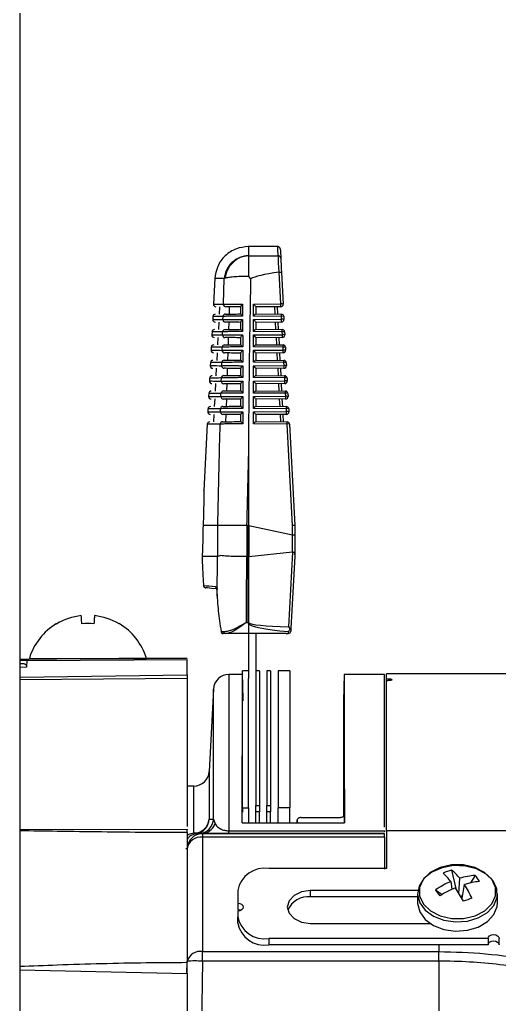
# Model space of a CAD drawing. Extents: x 7 to 113, y 1 to 87.
# Drawn here: x 16.295 to 18.229, y 38.848 to 42.818 of the extents above; entities that cross this region are included whole.
import ezdxf

# ---------------------------------------------------------------- set-up
doc = ezdxf.new("R2010")
doc.units = 0
doc.header["$MEASUREMENT"] = 0
doc.layers.add('OBJECT', color=7, linetype='CONTINUOUS')

msp = doc.modelspace()

# ---------------------------------------------------------------- linework, layer by layer
at = {"layer": 'OBJECT'}
for p, q in [((16.2951, 44.9982), (16.2951, 36.0256)), ((17.3359, 41.9032), (17.2168, 41.9032)), ((17.2172, 41.8666), (17.2172, 41.8662)), ((17.2172, 41.8662), (17.3378, 41.8662)), ((17.3413, 41.8006), (17.341, 41.8006)), ((17.3481, 41.6719), (17.3413, 41.8006)), ((17.082, 41.7753), (17.0765, 41.6713)), ((17.1165, 41.6709), (17.1195, 41.7739)), ((17.1228, 41.7752), (17.1195, 41.7739)), ((17.2172, 41.7825), (17.2263, 41.7733)), ((17.3509, 41.7982), (17.3576, 41.6713)), ((17.101, 41.6606), (17.0994, 41.6308)), ((17.1407, 41.6312), (17.1416, 41.6602)), ((17.1872, 41.6313), (17.1872, 41.6611)), ((17.2378, 41.671), (17.3481, 41.6719)), ((17.2378, 41.6229), (17.2378, 41.671)), ((17.3477, 41.6607), (17.2472, 41.6598)), ((17.2472, 41.66), (17.2472, 41.6316)), ((17.3253, 41.6309), (17.3237, 41.6605)), ((17.3331, 41.6606), (17.3347, 41.6308)), ((17.0739, 41.6212), (17.0733, 41.6093)), ((17.1148, 41.6089), (17.1151, 41.6216)), ((17.3508, 41.6219), (17.2378, 41.6229)), ((17.2378, 41.609), (17.3514, 41.61)), ((17.2378, 41.5609), (17.2378, 41.609)), ((17.2472, 41.6316), (17.3503, 41.6307)), ((17.3514, 41.61), (17.3508, 41.6219)), ((17.3602, 41.6212), (17.3609, 41.6093)), ((17.0977, 41.5986), (17.0962, 41.5688)), ((17.1387, 41.5692), (17.1396, 41.5983)), ((17.1872, 41.5693), (17.1872, 41.599)), ((17.354, 41.5599), (17.2378, 41.5609)), ((17.351, 41.5988), (17.2472, 41.5978)), ((17.2472, 41.598), (17.2472, 41.5696)), ((17.2472, 41.5696), (17.3536, 41.5687)), ((17.3285, 41.5689), (17.327, 41.5985)), ((17.3364, 41.5986), (17.338, 41.5688)), ((17.0707, 41.5592), (17.07, 41.5473)), ((17.0945, 41.5368), (17.0929, 41.5066)), ((17.1131, 41.5469), (17.1134, 41.5596)), ((17.1367, 41.5072), (17.1376, 41.5363)), ((17.1872, 41.5074), (17.1872, 41.5369)), ((17.2378, 41.547), (17.3547, 41.548)), ((17.2378, 41.4989), (17.2378, 41.547)), ((17.3542, 41.5368), (17.2472, 41.5358)), ((17.2472, 41.536), (17.2472, 41.5076)), ((17.3318, 41.5069), (17.3302, 41.5366)), ((17.3397, 41.5367), (17.3412, 41.5068)), ((17.3547, 41.548), (17.354, 41.5599)), ((17.3635, 41.5592), (17.3641, 41.5473)), ((17.0674, 41.4972), (17.0668, 41.4854)), ((17.1114, 41.4849), (17.1117, 41.4975)), ((17.3573, 41.4979), (17.2378, 41.4989)), ((17.2378, 41.485), (17.3579, 41.486)), ((17.2378, 41.4369), (17.2378, 41.485)), ((17.2472, 41.5076), (17.3569, 41.5066)), ((17.3579, 41.486), (17.3573, 41.4979)), ((17.3668, 41.4972), (17.3674, 41.4853)), ((17.0913, 41.4749), (17.0897, 41.4446)), ((17.1347, 41.4451), (17.1357, 41.4743)), ((17.1872, 41.4454), (17.1872, 41.4748)), ((17.3575, 41.4748), (17.2472, 41.4738)), ((17.2472, 41.474), (17.2472, 41.4456)), ((17.2472, 41.4456), (17.3602, 41.4446)), ((17.3351, 41.4448), (17.3335, 41.4746)), ((17.3429, 41.4747), (17.3445, 41.4447)), ((17.0642, 41.4352), (17.0636, 41.4234)), ((17.088, 41.4129), (17.0864, 41.3825)), ((17.1097, 41.423), (17.11, 41.4355)), ((17.1328, 41.3831), (17.1337, 41.4123)), ((17.1872, 41.3834), (17.1872, 41.4128)), ((17.3606, 41.4358), (17.2378, 41.4369)), ((17.2378, 41.423), (17.3612, 41.4241)), ((17.2378, 41.3749), (17.2378, 41.423)), ((17.3608, 41.4128), (17.2472, 41.4118)), ((17.2472, 41.412), (17.2472, 41.3836)), ((17.3384, 41.3828), (17.3368, 41.4126)), ((17.3462, 41.4127), (17.3478, 41.3827)), ((17.3612, 41.4241), (17.3606, 41.4358)), ((17.3701, 41.4351), (17.3707, 41.4234)), ((17.0609, 41.3732), (17.0603, 41.3615)), ((17.1081, 41.361), (17.1084, 41.3735)), ((17.3639, 41.3738), (17.2378, 41.3749)), ((17.2378, 41.361), (17.3645, 41.3621)), ((17.2472, 41.3836), (17.3634, 41.3826)), ((17.3645, 41.3621), (17.3639, 41.3738)), ((17.3733, 41.3731), (17.3739, 41.3614)), ((17.0848, 41.3509), (17.0832, 41.3205)), ((17.1309, 41.3211), (17.1318, 41.3503)), ((17.1872, 41.3215), (17.1872, 41.3507)), ((17.2378, 41.3129), (17.2378, 41.361)), ((17.3641, 41.3509), (17.2472, 41.3498)), ((17.2472, 41.35), (17.2472, 41.3216)), ((17.3416, 41.3208), (17.3401, 41.3507)), ((17.3495, 41.3507), (17.3511, 41.3207)), ((17.0577, 41.3112), (17.0571, 41.2995)), ((17.0815, 41.2888), (17.0799, 41.2587)), ((17.1064, 41.299), (17.1068, 41.3115)), ((17.129, 41.2591), (17.1299, 41.2883)), ((17.1872, 41.2595), (17.1872, 41.2886)), ((17.3671, 41.3118), (17.2378, 41.3129)), ((17.2378, 41.299), (17.3678, 41.3001)), ((17.2378, 41.2509), (17.2378, 41.299)), ((17.2472, 41.3216), (17.3667, 41.3206)), ((17.3673, 41.2889), (17.2472, 41.2878)), ((17.2472, 41.288), (17.2472, 41.2596)), ((17.3449, 41.2587), (17.3433, 41.2887)), ((17.3527, 41.2888), (17.3543, 41.2587)), ((17.3678, 41.3001), (17.3671, 41.3118)), ((17.3766, 41.3111), (17.3772, 41.2994)), ((17.0544, 41.2492), (17.0538, 41.2376)), ((17.1049, 41.237), (17.1052, 41.2495)), ((17.3704, 41.2497), (17.2378, 41.2509)), ((17.2472, 41.2596), (17.37, 41.2585)), ((17.371, 41.2381), (17.3704, 41.2497)), ((17.3799, 41.2491), (17.3805, 41.2375)), ((17.0782, 41.2268), (17.0767, 41.1966)), ((17.127, 41.1971), (17.1279, 41.2264)), ((17.1872, 41.1975), (17.1872, 41.2266)), ((17.2378, 41.237), (17.371, 41.2381)), ((17.2378, 41.1889), (17.2378, 41.237)), ((17.3706, 41.2269), (17.2472, 41.2258)), ((17.2472, 41.226), (17.2472, 41.1976)), ((17.3482, 41.1967), (17.3466, 41.2267)), ((17.356, 41.2268), (17.3576, 41.1966)), ((17.0512, 41.1872), (17.0372, 40.9197)), ((17.3737, 41.1877), (17.2378, 41.1889)), ((17.2472, 41.1976), (17.3733, 41.1965)), ((17.3953, 40.7792), (17.3737, 41.1877)), ((17.3832, 41.187), (17.4047, 40.7782)), ((17.2172, 41.0669), (17.2172, 40.7783)), ((17.0939, 40.7782), (17.0343, 40.7782)), ((17.0939, 40.7782), (17.0939, 40.7782)), ((17.0939, 40.6537), (17.0939, 40.7782)), ((17.2105, 40.7782), (17.2105, 40.6532)), ((17.2157, 40.7782), (17.2105, 40.7782)), ((17.2157, 40.6532), (17.2157, 40.7782)), ((17.2188, 40.7779), (17.2188, 40.6534)), ((17.395, 40.7397), (17.2188, 40.7779)), ((17.3953, 40.7397), (17.3953, 40.7792)), ((17.4047, 40.7782), (17.4047, 40.7782)), ((17.4047, 40.7782), (17.4047, 40.7391)), ((17.395, 40.672), (17.395, 40.7397)), ((17.4047, 40.7391), (17.4047, 40.6615)), ((17.0932, 40.6532), (17.0308, 40.6532)), ((17.0913, 40.494), (17.0932, 40.6532)), ((17.0932, 40.6532), (17.0939, 40.6537)), ((17.2105, 40.6532), (17.2157, 40.6532)), ((17.2165, 40.6532), (17.218, 40.6533)), ((17.2165, 40.3877), (17.2165, 40.6532)), ((17.218, 40.6533), (17.218, 40.3877)), ((17.2188, 40.6534), (17.395, 40.672)), ((17.38, 40.3697), (17.3964, 40.6718)), ((17.4047, 40.6532), (17.3891, 40.365)), ((17.4047, 40.6615), (17.4047, 40.6532)), ((17.0307, 40.6354), (17.0307, 40.6354)), ((17.0361, 40.5369), (17.0361, 40.5369)), ((17.0901, 40.5121), (17.0911, 40.494)), ((17.0901, 40.5121), (17.0902, 40.5121)), ((17.0904, 40.5122), (17.0913, 40.494)), ((16.6959, 40.3824), (16.6966, 40.3833)), ((17.208, 40.3877), (17.2165, 40.3877)), ((17.2172, 40.3847), (17.2172, 40.3432)), ((17.1075, 40.3518), (17.118, 40.3515)), ((17.1255, 40.3432), (17.1159, 40.3432)), ((17.2172, 40.3432), (17.1255, 40.3432)), ((17.3695, 40.3432), (17.2172, 40.3432)), ((17.2172, 40.3432), (17.2172, 40.1617)), ((17.2472, 40.3432), (17.2472, 40.1617)), ((17.3695, 40.3432), (17.3785, 40.3433)), ((17.3785, 40.3433), (17.3788, 40.3516)), ((16.2951, 40.2358), (16.3234, 40.2339)), ((16.2951, 40.2227), (16.3133, 40.2215)), ((16.3133, 40.2215), (16.2951, 40.221)), ((16.3234, 40.2339), (16.3231, 40.207)), ((16.3234, 40.2339), (16.9701, 40.238)), ((16.3341, 40.2432), (16.8061, 40.2432)), ((16.4451, 40.2432), (16.4451, 40.2405)), ((16.6951, 40.2425), (16.6951, 40.2432)), ((16.9701, 40.1765), (16.9701, 40.238)), ((16.3231, 40.207), (16.2951, 40.2063)), ((16.2951, 40.1667), (16.9701, 40.1765)), ((17.1932, 40.1782), (17.1384, 40.1782)), ((17.1384, 40.1782), (17.1384, 39.5481)), ((17.2172, 40.1932), (17.1932, 40.1932)), ((17.1932, 39.641), (17.1932, 40.1932)), ((17.2621, 40.1932), (17.2472, 40.1932)), ((17.2621, 40.1932), (17.2621, 39.6499)), ((17.307, 40.1932), (17.2921, 40.1932)), ((17.2921, 40.1932), (17.2921, 39.6499)), ((17.307, 40.1932), (17.307, 39.6499)), ((17.385, 40.1932), (17.337, 40.1932)), ((17.337, 40.1932), (17.337, 39.641)), ((17.385, 40.1932), (17.385, 39.641)), ((17.6037, 40.1781), (17.601, 40.0725)), ((17.766, 40.1782), (17.6037, 40.1782)), ((17.766, 39.5632), (17.766, 40.1782)), ((18.3541, 40.1811), (17.7741, 40.1811)), ((17.7741, 40.1598), (17.7741, 40.1811)), ((16.9701, 40.1619), (16.2951, 40.1563)), ((16.9701, 40.1619), (16.9701, 39.5649)), ((17.2172, 39.641), (17.2172, 40.1617)), ((17.2472, 40.1617), (17.2472, 39.6499)), ((17.7741, 40.1544), (17.7741, 40.1598)), ((17.7741, 39.5481), (17.7741, 40.1544)), ((17.0765, 40.1195), (17.0591, 39.787)), ((17.0765, 39.5953), (17.0765, 40.1195)), ((17.601, 40.0732), (17.601, 39.6386)), ((17.0591, 39.787), (17.0591, 39.5942)), ((17.6041, 39.7592), (17.601, 39.6386)), ((16.9972, 39.7282), (16.9701, 39.7282)), ((16.9972, 39.5392), (16.9972, 39.7282)), ((17.1932, 39.641), (17.2172, 39.641)), ((17.1932, 39.641), (17.1932, 39.6231)), ((17.2172, 39.641), (17.2172, 39.5803)), ((17.2472, 39.6499), (17.2621, 39.6499)), ((17.2472, 39.6248), (17.2472, 39.6499)), ((17.2621, 39.6248), (17.2472, 39.6248)), ((17.2472, 39.5803), (17.2472, 39.6248)), ((17.2621, 39.6499), (17.2621, 39.6248)), ((17.2621, 39.5803), (17.2621, 39.6248)), ((17.2921, 39.6499), (17.307, 39.6499)), ((17.2921, 39.6248), (17.2921, 39.6499)), ((17.307, 39.6248), (17.2921, 39.6248)), ((17.2921, 39.5803), (17.2921, 39.6248)), ((17.307, 39.6499), (17.307, 39.6248)), ((17.307, 39.5803), (17.307, 39.6248)), ((17.385, 39.641), (17.337, 39.641)), ((17.337, 39.5803), (17.337, 39.641)), ((17.385, 39.5803), (17.385, 39.641)), ((17.601, 39.6386), (17.601, 39.6299)), ((17.601, 39.6299), (17.601, 39.6299)), ((17.601, 39.6299), (17.601, 39.6055)), ((17.0765, 39.5953), (17.0827, 39.576)), ((17.1926, 39.5803), (17.6044, 39.5803)), ((17.4143, 39.591), (17.414, 39.5803)), ((17.4295, 39.6013), (17.589, 39.6015)), ((16.9701, 39.5538), (16.2951, 39.5518)), ((16.9701, 39.5408), (16.9701, 39.0177)), ((17.0269, 39.5365), (17.0201, 39.5363)), ((17.0269, 39.5365), (17.0321, 39.5364)), ((17.0321, 39.5364), (17.0321, 39.5221)), ((17.0321, 39.5364), (17.766, 39.5364)), ((17.1384, 39.5364), (17.1384, 39.5481)), ((17.1384, 39.5481), (17.766, 39.5481)), ((17.766, 39.5364), (17.1384, 39.5364)), ((17.766, 39.5481), (17.766, 39.5433)), ((17.766, 39.5221), (17.766, 39.5364)), ((17.766, 39.5364), (17.766, 39.5364)), ((17.7741, 39.5481), (17.7741, 39.3961)), ((18.3541, 39.5481), (17.7741, 39.5481)), ((17.0321, 39.5221), (17.0321, 39.0611)), ((17.766, 39.5221), (17.0321, 39.5221)), ((17.766, 39.5221), (17.766, 39.3935)), ((17.7741, 39.3961), (17.2991, 39.3961)), ((18.0365, 39.3895), (18.0538, 39.315)), ((18.0332, 39.3436), (18.0383, 39.3121)), ((18.0665, 39.2952), (18.0695, 39.3567)), ((18.1321, 39.3677), (18.1123, 39.3376)), ((17.1741, 39.3078), (17.1741, 39.2565)), ((17.9006, 39.3067), (17.4676, 39.3067)), ((17.4676, 39.2812), (17.4676, 39.3067)), ((17.9718, 39.3096), (17.9989, 39.2915)), ((18.088, 39.3311), (18.0783, 39.2753)), ((17.8996, 39.2812), (17.4676, 39.2812)), ((17.8996, 39.2941), (17.8996, 39.2571)), ((18.0809, 39.2901), (18.0749, 39.2811)), ((18.2216, 39.2571), (18.2216, 39.2941)), ((17.1741, 39.2565), (17.1741, 39.231)), ((17.1741, 39.2247), (17.1741, 39.2017)), ((17.1741, 39.1762), (17.1741, 39.2017)), ((17.4676, 39.1745), (17.9499, 39.1745)), ((18.1836, 39.1133), (17.2991, 39.1133)), ((17.2991, 39.1133), (17.2991, 39.0878)), ((18.1836, 39.1133), (18.1836, 39.0878)), ((18.2291, 39.1133), (18.2286, 39.1133)), ((18.2286, 39.0878), (18.2286, 39.1133)), ((18.2291, 39.0878), (18.2291, 39.1133)), ((17.0321, 39.0226), (17.0321, 39.0611)), ((17.0321, 39.0611), (17.985, 39.0611)), ((18.1836, 39.0878), (17.2991, 39.0878)), ((17.985, 39.0878), (17.985, 39.0611)), ((17.985, 39.0226), (17.985, 39.0611)), ((18.2291, 39.0878), (18.2286, 39.0878)), ((16.9693, 38.9709), (16.9701, 39.0225)), ((17.0321, 39.0226), (17.0269, 38.6873)), ((17.985, 39.0226), (17.0321, 39.0226)), ((17.985, 39.0226), (17.985, 38.8127)), ((16.2951, 38.988), (16.9701, 38.9731)), ((16.9701, 38.9731), (16.9701, 38.8054))]:
    msp.add_line(p, q, dxfattribs=at)
at = {"layer": 'OBJECT', "flags": 128}
for points in [[(17.3378, 41.8662), (17.3363, 41.8939), (17.3359, 41.9032)], [(17.3458, 41.8938), (17.3458, 41.8938), (17.3463, 41.8845), (17.3478, 41.8569)], [(17.341, 41.8006), (17.34, 41.8198), (17.3392, 41.8365), (17.3386, 41.85), (17.3381, 41.8601), (17.3378, 41.8662)], [(17.3478, 41.8569), (17.3481, 41.8514), (17.3485, 41.8424), (17.3492, 41.8303), (17.35, 41.8154), (17.3509, 41.7982)], [(17.0307, 40.6354), (17.032, 40.6121), (17.0338, 40.5793), (17.0361, 40.5369)], [(17.0939, 40.5232), (17.0682, 40.5254), (17.052, 40.5268), (17.0452, 40.5274)], [(17.0904, 40.5122), (17.0901, 40.5121), (17.0901, 40.5121)], [(17.0913, 40.494), (17.0911, 40.494), (17.0911, 40.494)], [(16.5458, 40.3824), (16.5453, 40.3887), (16.5449, 40.3945), (16.5445, 40.3996), (16.5442, 40.4041), (16.5439, 40.4079), (16.5437, 40.4111), (16.5435, 40.4135), (16.5433, 40.4153)], [(16.5969, 40.4153), (16.5968, 40.4135), (16.5966, 40.4111), (16.5964, 40.4079), (16.5961, 40.4041), (16.5957, 40.3996), (16.5954, 40.3945), (16.5949, 40.3887), (16.5944, 40.3824)], [(16.4436, 40.3833), (16.4437, 40.3833), (16.4438, 40.3831), (16.444, 40.3828), (16.4444, 40.3824)], [(17.3891, 40.365), (17.3888, 40.3587), (17.3885, 40.3546), (17.3884, 40.3528)], [(17.196, 40.0725), (17.1943, 40.1376), (17.1933, 40.1763)], [(18.2039, 39.346), (18.1759, 39.3736), (18.1377, 39.3941), (18.0926, 39.4057), (18.0447, 39.4074), (17.9982, 39.3991), (17.9572, 39.3814), (17.9254, 39.3559), (17.9057, 39.325), (17.8997, 39.2913), (17.908, 39.2579), (17.9299, 39.2277), (17.9634, 39.2034), (18.0055, 39.1872), (18.0525, 39.1804), (18.1003, 39.1838), (18.1445, 39.197), (18.1813, 39.2188), (18.2073, 39.2473), (18.2204, 39.2799), (18.2192, 39.3139), (18.2039, 39.346)], [(18.1985, 39.3526), (18.1699, 39.3803), (18.1306, 39.4004), (18.0845, 39.4109), (18.0361, 39.4108), (17.99, 39.4002), (17.9509, 39.38), (17.9225, 39.3522), (17.9076, 39.3196), (17.9077, 39.2853), (17.9228, 39.2528), (17.9514, 39.2251), (17.9906, 39.205), (18.0367, 39.1945), (18.0852, 39.1946), (18.1312, 39.2052), (18.1703, 39.2254), (18.1987, 39.2532), (18.2136, 39.2858), (18.2135, 39.32), (18.1985, 39.3526)], [(17.4676, 39.3067), (17.4318, 39.3017), (17.4015, 39.2873), (17.3812, 39.2659), (17.3741, 39.2406), (17.3812, 39.2153), (17.4015, 39.1938), (17.4318, 39.1795), (17.4676, 39.1745)], [(17.1741, 39.2565), (17.1827, 39.2553), (17.19, 39.2518), (17.1949, 39.2467), (17.1966, 39.2406), (17.1949, 39.2345), (17.19, 39.2293), (17.1827, 39.2259), (17.1741, 39.2247)], [(17.1741, 39.231), (17.1827, 39.2298), (17.1876, 39.2279)], [(17.8996, 39.2571), (17.8997, 39.2543), (17.908, 39.2209), (17.9299, 39.1907), (17.9634, 39.1664), (18.0055, 39.1502), (18.0525, 39.1434), (18.1003, 39.1468), (18.1445, 39.16), (18.1813, 39.1818), (18.2073, 39.2103), (18.2204, 39.2429), (18.2216, 39.2571)], [(18.1836, 39.1133), (18.1853, 39.1194), (18.1902, 39.1246), (18.1975, 39.128), (18.2061, 39.1292), (18.2147, 39.128), (18.222, 39.1246), (18.2269, 39.1194), (18.2286, 39.1133)], [(18.1836, 39.0878), (18.1853, 39.0939), (18.1902, 39.0991), (18.1975, 39.1025), (18.2061, 39.1038), (18.2147, 39.1025), (18.222, 39.0991), (18.2269, 39.0939), (18.2286, 39.0878)]]:
    msp.add_lwpolyline(points, dxfattribs=at)
at = {"layer": 'OBJECT'}
for centre, radius, start, end in [((17.3359, 41.8932), 0.01, 3.0226, 85.0653), ((17.3379, 41.8563), 0.00991, 3.4696, 90.5555), ((17.0865, 41.6707), 0.01, 176.9496, 269.5), ((17.1264, 41.6703), 0.00992, 176.5042, 268.9393), ((17.2937, 41.6684), 0.0545, 351.8652, 3.6824), ((17.3476, 41.6707), 0.01, 270.5, 3.0226), ((17.3514, 41.6518), 0.0204, 72.383, 99.2794), ((17.0833, 41.6088), 0.01, 176.5331, 269.5), ((17.0839, 41.6207), 0.01, 90.5, 176.6468), ((17.1247, 41.6083), 0.00992, 176.486, 268.9197), ((17.125, 41.6212), 0.00989, 91.0015, 177.588), ((17.3098, 41.6243), 0.041, 356.6868, 8.9977), ((17.3502, 41.6207), 0.01, 3.0226, 89.5), ((17.3541, 41.6018), 0.0204, 72.3829, 99.2789), ((17.297, 41.6065), 0.0545, 351.8651, 3.6825), ((17.3509, 41.6088), 0.01, 270.5, 3.0226), ((17.3547, 41.5898), 0.0204, 72.3842, 99.2781), ((17.0807, 41.5587), 0.01, 90.5, 176.1343), ((17.1233, 41.5591), 0.00989, 91.02, 177.6086), ((17.3131, 41.5623), 0.041, 356.6869, 8.9995), ((17.3535, 41.5587), 0.01, 3.0226, 89.5), ((17.08, 41.5468), 0.01, 176.0214, 269.5), ((17.123, 41.5463), 0.00991, 176.4676, 268.8983), ((17.3573, 41.5398), 0.0204, 72.3825, 99.2797), ((17.3003, 41.5445), 0.0545, 351.8651, 3.6825), ((17.3541, 41.5468), 0.01, 270.5, 3.0226), ((17.358, 41.5279), 0.0204, 72.3836, 99.2785), ((17.0768, 41.4848), 0.01, 175.5116, 269.5), ((17.0774, 41.4966), 0.01, 90.5, 175.6235), ((17.1213, 41.4843), 0.00991, 176.4491, 268.8771), ((17.1216, 41.4971), 0.00989, 91.0385, 177.629), ((17.3164, 41.5002), 0.041, 356.6836, 9.001), ((17.3568, 41.4966), 0.01, 3.0226, 89.5), ((17.3606, 41.4777), 0.0204, 72.384, 99.2783), ((17.3035, 41.4825), 0.0545, 351.8651, 3.6825), ((17.3574, 41.4848), 0.01, 270.5, 3.0226), ((17.3612, 41.4659), 0.0204, 72.3836, 99.2788), ((17.0742, 41.4346), 0.01, 90.5, 175.1147), ((17.1199, 41.4351), 0.00988, 91.0569, 177.6513), ((17.3197, 41.4382), 0.041, 356.687, 8.9995), ((17.3601, 41.4346), 0.01, 3.0226, 89.5), ((17.0735, 41.4228), 0.01, 175.0037, 269.5), ((17.1196, 41.4223), 0.00991, 176.4298, 268.8558), ((17.3639, 41.4157), 0.0204, 72.3833, 99.279), ((17.3068, 41.4206), 0.0545, 351.8651, 3.6825), ((17.3607, 41.4228), 0.01, 270.5, 3.0226), ((17.3645, 41.4039), 0.0204, 72.3834, 99.2789), ((17.0709, 41.3726), 0.01, 90.5, 174.6079), ((17.1183, 41.3731), 0.00988, 91.0767, 177.6723), ((17.323, 41.3762), 0.041, 356.6836, 9.001), ((17.3633, 41.3726), 0.01, 3.0226, 89.5), ((17.3672, 41.3537), 0.0204, 72.3837, 99.2787), ((17.3101, 41.3586), 0.0545, 351.8663, 3.6798), ((17.3678, 41.342), 0.0204, 72.3835, 99.2786), ((17.0703, 41.3609), 0.01, 174.4978, 269.5), ((17.1179, 41.3604), 0.00991, 176.4111, 268.8339), ((17.364, 41.3609), 0.01, 270.5, 3.0226), ((17.067, 41.2989), 0.01, 173.9939, 269.5), ((17.0677, 41.3106), 0.01, 90.5, 174.103), ((17.1163, 41.2984), 0.0099, 176.3922, 268.812), ((17.1166, 41.3111), 0.00988, 91.0965, 177.6942), ((17.3262, 41.3141), 0.041, 356.6868, 8.9978), ((17.3666, 41.3106), 0.01, 3.0226, 89.5), ((17.3704, 41.2916), 0.0204, 72.3833, 99.2789), ((17.3133, 41.2966), 0.0545, 351.8663, 3.6798), ((17.3672, 41.2989), 0.01, 270.5, 3.0226), ((17.371, 41.28), 0.0204, 72.3836, 99.2786), ((17.0644, 41.2485), 0.01, 90.5, 173.6003), ((17.115, 41.2491), 0.00987, 91.1158, 177.7165), ((17.3295, 41.2521), 0.041, 356.687, 8.9994), ((17.3699, 41.2485), 0.01, 3.0226, 89.5), ((17.3737, 41.2296), 0.0204, 72.3836, 99.2786), ((17.0638, 41.2369), 0.01, 173.4921, 269.5), ((17.1147, 41.2364), 0.0099, 176.3721, 268.7898), ((17.3166, 41.2346), 0.0545, 351.8663, 3.6798), ((17.3705, 41.2369), 0.01, 270.5, 3.0226), ((17.3743, 41.218), 0.0204, 72.3836, 99.2786), ((17.0612, 41.1865), 0.01, 90.5, 173.0997), ((17.1135, 41.1871), 0.00987, 91.1348, 177.7401), ((17.3328, 41.1901), 0.041, 356.6836, 9.001), ((17.3732, 41.1865), 0.01, 3.0226, 89.5), ((17.377, 41.1676), 0.0204, 72.3833, 99.2789), ((17.0951, 40.5331), 0.0101, 182.609, 221.1833), ((16.5701, 40.1698), 0.2469, 96.217, 120.603), ((16.5702, 40.1698), 0.2469, 59.3971, 83.783), ((16.5701, 40.1716), 0.2466, 120.8571, 163.1157), ((16.5701, 40.0741), 0.3092, 85.4885, 94.5115), ((16.5701, 40.1716), 0.2466, 16.8843, 59.1429), ((17.2165, 40.5036), 0.1159, 270.0012, 270.7816), ((17.1273, 40.4793), 0.1305, 313.545, 314.5084), ((17.1053, 40.3627), 0.0111, 273.6615, 281.4814), ((17.1159, 40.3532), 0.01, 189.2546, 270), ((17.1166, 40.3523), 0.00906, 182.8147, 265.6381), ((17.1266, 40.3517), 0.00857, 181.3601, 262.7695), ((17.3785, 40.3533), 0.00999, 269.95, 356.8554), ((17.3786, 40.3439), 0.000648, 258.231, 270.7957), ((17.3785, 40.3533), 0.01, 270.809, 356.8941), ((16.9701, -10.4168), 50.66, 90.59378, 90.76344), ((16.9701, -10.4168), 50.66, 90, 90.31102), ((17.1384, 40.1162), 0.062, 90, 177), ((16.9972, 39.7902), 0.062, 270, 357), ((16.999, 39.5996), 0.0603, 268.2795, 354.888), ((16.9972, 39.5972), 0.062, 279.0482, 357.2006), ((17.0146, 39.598), 0.062, 275.1284, 357.4891), ((17.0263, 39.5964), 0.0599, 270.5707, 340.0609), ((17.0321, 39.4744), 0.062, 90.0044, 178.8482), ((17.0057, 39.5487), 0.0128, 227.879, 275.1694), ((17.026, 39.4657), 0.0568, 83.8515, 169.9203), ((17.2835, 39.2857), 0.1116, 81.9505, 168.5782), ((18.0963, 39.1715), 0.226, 105.3354, 114.4776), ((17.8262, 39.186), 0.2602, 37.2769, 47.301), ((17.9211, 39.2404), 0.1885, 38.0852, 52.2525), ((18.1769, 39.0113), 0.362, 113.3807, 124.5149), ((18.1469, 39.0987), 0.2694, 93.1352, 106.699), ((18.1819, 39.0305), 0.3148, 95.9013, 107.338), ((18.0052, 39.2574), 0.1681, 30.869, 40.9586), ((18.472, 39.6537), 0.6072, 214.5185, 217.3092), ((18.2245, 38.9061), 0.4466, 112.7476, 121.8022), ((17.4656, 38.9238), 0.7063, 28.7734, 33.9166), ((17.696, 39.077), 0.4672, 25.2283, 32.9517), ((17.4575, 39.1931), 0.0887, 83.4617, 156.9253), ((19.6129, 35.0966), 4.4386, 109.6738, 110.1388), ((17.2835, 39.2238), 0.1116, 191.4218, 278.0494), ((17.2835, 39.1983), 0.1116, 191.4219, 278.0493), ((17.0233, 39.0062), 0.0556, 80.8363, 162.9667), ((17.0018, 38.092), 0.9311, 88.1341, 91.9489)]:
    msp.add_arc(centre, radius, start, end, dxfattribs=at)
for centre, major_axis, ratio, start_param, end_param in [((19.507, 41.7481), (2.2897, -0.0147), 0.052015, 2.811677, 3.052791), ((17.2372, 41.6698), (0.00996, -0.00988), 0.087934, 0.08695, 1.605386), ((17.2372, 41.6217), (0.00999, 0.00991), 0.035372, 0.03505, 1.483386), ((17.2372, 41.6078), (0.00996, -0.00988), 0.087934, 0.08695, 1.605386), ((17.2372, 41.5597), (0.00999, 0.00991), 0.035372, 0.03505, 1.483386), ((17.2372, 41.5458), (0.00996, -0.00988), 0.087934, 0.08695, 1.605386), ((17.2372, 41.4977), (0.00999, 0.00991), 0.035372, 0.03505, 1.483386), ((17.2372, 41.4838), (0.00996, -0.00988), 0.087934, 0.08695, 1.605386), ((17.2372, 41.4357), (0.00999, 0.00991), 0.035372, 0.03505, 1.483386), ((17.2372, 41.4218), (0.00996, -0.00988), 0.087934, 0.08695, 1.605386), ((17.2372, 41.3737), (0.00999, 0.00991), 0.035372, 0.03505, 1.483386), ((17.2372, 41.3598), (0.00996, -0.00988), 0.087934, 0.08695, 1.605386), ((17.2372, 41.3117), (0.00999, 0.00991), 0.035372, 0.03505, 1.483386), ((17.2372, 41.2978), (0.00996, -0.00988), 0.087934, 0.08695, 1.605386), ((17.2372, 41.2497), (0.00999, 0.00991), 0.035372, 0.03505, 1.483386), ((17.2372, 41.2358), (0.00996, -0.00988), 0.087934, 0.08695, 1.605386), ((17.2372, 41.1877), (0.00999, 0.00991), 0.035372, 0.03505, 1.483386), ((19.2797, 36.7599), (0, 19.0675), 0.111038, 1.342949, 1.358461), ((17.2105, 41.7555), (0, 0.9773), 0.122785, 3.138252, 3.141593), ((17.2157, 41.7555), (0, 0.9773), 0.122785, 3.141593, 3.154684), ((17.2157, 41.7562), (-0.0064, 0.9787), 0.122438, 3.101128, 3.114217), ((17.3947, 40.778), (0.01, 0.00026), 0.120424, 0.003177, 1.515259), ((17.3947, 40.8212), (-0.0005, 0.0816), 0.122438, 3.114217, 3.140397), ((17.3947, 40.7391), (0.01, 0), 0.061163, 0, 1.518436), ((19.2797, 40.2954), (0, 7.8848), 0.262774, 1.525405, 1.559096), ((17.2105, 40.2054), (0, 0.4478), 0.267949, 0, 0.004204), ((17.2157, 40.2054), (0, 0.4478), 0.267949, 6.276674, 6.283185), ((17.2157, 40.2051), (0.007, 0.4485), 0.267094, 0.032491, 0.039008), ((17.3947, 40.6347), (0.0006, 0.0374), 0.267094, 6.175075, 6.315676), ((17.786, 40.4032), (0.5695, 0.0157), 0.101686, 3.138791, 3.191455), ((17.786, 40.4032), (0.5695, 0.0157), 0.101686, 3.191455, 3.913119), ((17.7875, 40.3955), (0.5695, 0.0078), 0.050872, 3.140897, 3.193561), ((17.7875, 40.3955), (0.5695, 0.0078), 0.050872, 3.193561, 3.914226)]:
    msp.add_ellipse(centre, major_axis=major_axis, ratio=ratio, start_param=start_param, end_param=end_param, dxfattribs=at)
for points, knots in [([(17.2172, 41.9032), (17.2007, 41.9015), (17.1664, 41.8978), (17.1218, 41.8683), (17.0901, 41.8253), (17.0846, 41.7913), (17.082, 41.7749)], [0, 0, 0, 0, 0.240773, 0.5, 0.759227, 1, 1, 1, 1]), ([(17.2172, 41.9032), (17.2172, 41.9017), (17.2172, 41.8986), (17.2172, 41.8773), (17.2172, 41.8666)], [0, 0, 0, 0, 0.5, 1, 1, 1, 1]), ([(17.2172, 41.8666), (17.2055, 41.865), (17.1812, 41.8617), (17.1494, 41.8403), (17.1263, 41.8096), (17.1217, 41.7855), (17.1195, 41.7739)], [0, 0, 0, 0, 0.24117, 0.5, 0.75883, 1, 1, 1, 1]), ([(17.2172, 41.8662), (17.2061, 41.8644), (17.1831, 41.8608), (17.1527, 41.8397), (17.1303, 41.81), (17.1253, 41.7865), (17.1228, 41.7752)], [0, 0, 0, 0, 0.2415611, 0.4999999, 0.7584385, 1, 1, 1, 1]), ([(17.2172, 41.8662), (17.2172, 41.8633), (17.2172, 41.8576), (17.2172, 41.8385), (17.2172, 41.8133), (17.2172, 41.7927), (17.2172, 41.7825)], [0, 0, 0, 0, 0.25, 0.5, 0.75, 1, 1, 1, 1]), ([(17.3413, 41.8006), (17.3424, 41.8006), (17.3447, 41.8007), (17.3475, 41.8003), (17.3497, 41.7996), (17.3507, 41.7989), (17.3509, 41.7984), (17.3509, 41.7983), (17.3509, 41.7982)], [0, 0, 0, 0, 0.219278, 0.438506, 0.659243, 0.882986, 0.985831, 1, 1, 1, 1]), ([(17.1195, 41.7739), (17.1086, 41.7742), (17.0867, 41.7747), (17.0836, 41.7748), (17.082, 41.7749)], [0, 0, 0, 0, 0.496376, 1, 1, 1, 1]), ([(17.2172, 41.7825), (17.2065, 41.7824), (17.1852, 41.7824), (17.1576, 41.781), (17.1352, 41.7786), (17.127, 41.7764), (17.1228, 41.7752)], [0, 0, 0, 0, 0.2500001, 0.4999998, 0.7500003, 1, 1, 1, 1]), ([(17.2263, 41.7733), (17.2262, 41.7676), (17.2257, 41.7392), (17.2235, 41.6198), (17.2195, 41.39), (17.218, 41.1829), (17.2172, 41.0669)], [0, 0, 0, 0, 0.024148, 0.120739, 0.507103, 1, 1, 1, 1]), ([(17.0766, 41.6713), (17.0766, 41.6713), (17.0715, 41.6713), (17.0845, 41.6712), (17.1058, 41.671), (17.1165, 41.6709)], [0, 0, 0, 0, 0.001446, 0.498454, 1, 1, 1, 1]), ([(17.1165, 41.6709), (17.1181, 41.671), (17.123, 41.6711), (17.1406, 41.6712), (17.1656, 41.6712), (17.1845, 41.6711), (17.1917, 41.671), (17.1939, 41.671)], [0, 0, 0, 0, 0.16173, 0.488574, 0.814943, 0.942319, 1, 1, 1, 1]), ([(17.1872, 41.6598), (17.1766, 41.6599), (17.1554, 41.6601), (17.1348, 41.6603), (17.1289, 41.6604), (17.1263, 41.6604)], [0, 0, 0, 0, 0.357965, 0.715857, 1, 1, 1, 1]), ([(17.1872, 41.6611), (17.1874, 41.6617), (17.1876, 41.6631), (17.1896, 41.6662), (17.1919, 41.6689), (17.1935, 41.6706), (17.1939, 41.671), (17.1939, 41.671)], [0, 0, 0, 0, 0.2369194, 0.5287914, 0.9000059, 0.9913438, 1, 1, 1, 1]), ([(17.1939, 41.671), (17.1939, 41.6644), (17.194, 41.6484), (17.194, 41.6323), (17.194, 41.6229)], [0, 0, 0, 0, 0.412316, 1, 1, 1, 1]), ([(17.1151, 41.6216), (17.1139, 41.6216), (17.1075, 41.6215), (17.085, 41.6213), (17.069, 41.6212), (17.0741, 41.6212), (17.0742, 41.6212)], [0, 0, 0, 0, 0.046867, 0.234364, 0.98622, 1, 1, 1, 1]), ([(17.0737, 41.6093), (17.0752, 41.6093), (17.0783, 41.6092), (17.1024, 41.609), (17.1148, 41.6089)], [0, 0, 0, 0, 0.488709, 1, 1, 1, 1]), ([(17.1148, 41.6089), (17.1164, 41.609), (17.1213, 41.6091), (17.1391, 41.6092), (17.1645, 41.6092), (17.184, 41.6091), (17.1918, 41.609), (17.1941, 41.609)], [0, 0, 0, 0, 0.159551, 0.48199, 0.803962, 0.942061, 1, 1, 1, 1]), ([(17.194, 41.6229), (17.1918, 41.6229), (17.1832, 41.6228), (17.1631, 41.6226), (17.1377, 41.6222), (17.1211, 41.6219), (17.1165, 41.6216), (17.1151, 41.6216)], [0, 0, 0, 0, 0.057874, 0.218012, 0.538018, 0.858388, 1, 1, 1, 1]), ([(17.1249, 41.6311), (17.1285, 41.6311), (17.1357, 41.6311), (17.1589, 41.6313), (17.1785, 41.6315), (17.1872, 41.6316)], [0, 0, 0, 0, 0.3561452, 0.712376, 1, 1, 1, 1]), ([(17.194, 41.6229), (17.194, 41.623), (17.1937, 41.6233), (17.192, 41.625), (17.1896, 41.6275), (17.1876, 41.6301), (17.1874, 41.6309), (17.1872, 41.6313)], [0, 0, 0, 0, 0.0082877, 0.094552, 0.4783992, 0.770553, 1, 1, 1, 1]), ([(17.1872, 41.599), (17.1874, 41.5996), (17.1876, 41.6009), (17.1895, 41.6039), (17.1918, 41.6067), (17.1936, 41.6085), (17.194, 41.609), (17.1941, 41.609)], [0, 0, 0, 0, 0.225636, 0.506975, 0.868216, 0.991457, 1, 1, 1, 1]), ([(17.1941, 41.609), (17.1941, 41.6024), (17.1941, 41.5864), (17.1942, 41.5703), (17.1942, 41.5609)], [0, 0, 0, 0, 0.412357, 1, 1, 1, 1]), ([(17.1942, 41.5609), (17.1919, 41.5609), (17.1832, 41.5608), (17.1629, 41.5606), (17.1371, 41.5602), (17.1198, 41.5599), (17.115, 41.5596), (17.1134, 41.5596)], [0, 0, 0, 0, 0.058136, 0.216179, 0.531949, 0.848067, 1, 1, 1, 1]), ([(17.1231, 41.569), (17.1268, 41.5691), (17.134, 41.5691), (17.1577, 41.5693), (17.1779, 41.5695), (17.1872, 41.5696)], [0, 0, 0, 0, 0.350806, 0.701697, 1, 1, 1, 1]), ([(17.1872, 41.5978), (17.1765, 41.5979), (17.1551, 41.5981), (17.1336, 41.5983), (17.1273, 41.5984), (17.1245, 41.5984)], [0, 0, 0, 0, 0.352325, 0.704581, 1, 1, 1, 1]), ([(17.1942, 41.5609), (17.1942, 41.561), (17.1937, 41.5614), (17.192, 41.5631), (17.1896, 41.5657), (17.1876, 41.5682), (17.1874, 41.569), (17.1872, 41.5693)], [0, 0, 0, 0, 0.008197, 0.119704, 0.49372, 0.776726, 1, 1, 1, 1]), ([(17.1134, 41.5596), (17.1121, 41.5596), (17.1057, 41.5595), (17.0826, 41.5593), (17.0659, 41.5591), (17.0711, 41.5592), (17.0713, 41.5592)], [0, 0, 0, 0, 0.045988, 0.229969, 0.967722, 1, 1, 1, 1]), ([(17.0708, 41.5473), (17.0721, 41.5473), (17.075, 41.5473), (17.1, 41.547), (17.1131, 41.5469)], [0, 0, 0, 0, 0.4793065, 1, 1, 1, 1]), ([(17.1131, 41.5469), (17.1147, 41.547), (17.1197, 41.5471), (17.1375, 41.5472), (17.1635, 41.5472), (17.1836, 41.5471), (17.1919, 41.547), (17.1942, 41.547)], [0, 0, 0, 0, 0.157481, 0.475733, 0.793524, 0.941798, 1, 1, 1, 1]), ([(17.1872, 41.5358), (17.1764, 41.5359), (17.1548, 41.5361), (17.1324, 41.5363), (17.1258, 41.5364), (17.1228, 41.5364)], [0, 0, 0, 0, 0.347005, 0.693943, 1, 1, 1, 1]), ([(17.1872, 41.5369), (17.1873, 41.5375), (17.1876, 41.5387), (17.1895, 41.5417), (17.1919, 41.5446), (17.1936, 41.5464), (17.1942, 41.547), (17.1942, 41.547)], [0, 0, 0, 0, 0.220757, 0.49454, 0.847826, 0.991557, 1, 1, 1, 1]), ([(17.1942, 41.547), (17.1943, 41.5404), (17.1943, 41.5244), (17.1943, 41.5083), (17.1944, 41.4989)], [0, 0, 0, 0, 0.412394, 1, 1, 1, 1]), ([(17.1117, 41.4975), (17.1104, 41.4975), (17.1039, 41.4975), (17.0803, 41.4973), (17.0629, 41.4971), (17.0681, 41.4972), (17.0685, 41.4972)], [0, 0, 0, 0, 0.045141, 0.225734, 0.949897, 1, 1, 1, 1]), ([(17.0679, 41.4853), (17.0691, 41.4853), (17.0717, 41.4853), (17.0976, 41.4851), (17.1114, 41.4849)], [0, 0, 0, 0, 0.470225, 1, 1, 1, 1]), ([(17.1114, 41.4849), (17.113, 41.485), (17.1181, 41.4851), (17.136, 41.4853), (17.1624, 41.4852), (17.1831, 41.4851), (17.192, 41.485), (17.1944, 41.485)], [0, 0, 0, 0, 0.155511, 0.469778, 0.783591, 0.941533, 1, 1, 1, 1]), ([(17.1944, 41.4989), (17.192, 41.4989), (17.1832, 41.4988), (17.1628, 41.4986), (17.1366, 41.4983), (17.1185, 41.4979), (17.1135, 41.4976), (17.1117, 41.4975)], [0, 0, 0, 0, 0.058402, 0.214452, 0.526193, 0.838268, 1, 1, 1, 1]), ([(17.1214, 41.507), (17.1251, 41.5071), (17.1325, 41.5071), (17.1566, 41.5073), (17.1774, 41.5075), (17.1872, 41.5076)], [0, 0, 0, 0, 0.345761, 0.691605, 1, 1, 1, 1]), ([(17.1944, 41.4989), (17.1943, 41.499), (17.1938, 41.4995), (17.192, 41.5013), (17.1896, 41.5039), (17.1876, 41.5063), (17.1874, 41.5071), (17.1872, 41.5074)], [0, 0, 0, 0, 0.008115, 0.143847, 0.50824, 0.782553, 1, 1, 1, 1]), ([(17.1872, 41.4748), (17.1873, 41.4754), (17.1876, 41.4766), (17.1894, 41.4795), (17.1919, 41.4824), (17.1937, 41.4844), (17.1944, 41.485), (17.1944, 41.485)], [0, 0, 0, 0, 0.216116, 0.482661, 0.828143, 0.991662, 1, 1, 1, 1]), ([(17.1944, 41.485), (17.1944, 41.4784), (17.1945, 41.4624), (17.1945, 41.4463), (17.1945, 41.4369)], [0, 0, 0, 0, 0.41243, 1, 1, 1, 1]), ([(17.1197, 41.445), (17.1235, 41.445), (17.1309, 41.4451), (17.1554, 41.4453), (17.1769, 41.4455), (17.1872, 41.4456)], [0, 0, 0, 0, 0.3409862, 0.682055, 1, 1, 1, 1]), ([(17.1872, 41.4738), (17.1763, 41.4739), (17.1545, 41.4741), (17.1312, 41.4743), (17.1244, 41.4744), (17.1211, 41.4744)], [0, 0, 0, 0, 0.341979, 0.683892, 1, 1, 1, 1]), ([(17.1945, 41.4369), (17.1945, 41.437), (17.1939, 41.4376), (17.192, 41.4394), (17.1895, 41.4421), (17.1876, 41.4444), (17.1874, 41.4451), (17.1872, 41.4454)], [0, 0, 0, 0, 0.0080352, 0.1670318, 0.5220124, 0.7880549, 1, 1, 1, 1]), ([(17.11, 41.4355), (17.1087, 41.4355), (17.102, 41.4355), (17.078, 41.4353), (17.0598, 41.4351), (17.0651, 41.4351), (17.0656, 41.4351)], [0, 0, 0, 0, 0.044325, 0.221651, 0.932709, 1, 1, 1, 1]), ([(17.0651, 41.4234), (17.0661, 41.4233), (17.0683, 41.4233), (17.0952, 41.4231), (17.1097, 41.423)], [0, 0, 0, 0, 0.461446, 1, 1, 1, 1]), ([(17.1097, 41.423), (17.1114, 41.423), (17.1165, 41.4232), (17.1346, 41.4233), (17.1614, 41.4232), (17.1827, 41.4231), (17.1921, 41.423), (17.1946, 41.423)], [0, 0, 0, 0, 0.153634, 0.464105, 0.774128, 0.941265, 1, 1, 1, 1]), ([(17.1945, 41.4369), (17.1921, 41.4369), (17.1832, 41.4368), (17.1626, 41.4366), (17.1361, 41.4363), (17.1173, 41.4358), (17.112, 41.4356), (17.11, 41.4355)], [0, 0, 0, 0, 0.058672, 0.212823, 0.520728, 0.828955, 1, 1, 1, 1]), ([(17.1872, 41.4118), (17.1762, 41.4119), (17.1542, 41.4121), (17.1301, 41.4123), (17.1229, 41.4124), (17.1194, 41.4124)], [0, 0, 0, 0, 0.337221, 0.67438, 1, 1, 1, 1]), ([(17.1872, 41.4128), (17.1873, 41.4133), (17.1876, 41.4145), (17.1894, 41.4173), (17.1919, 41.4203), (17.1938, 41.4223), (17.1945, 41.423), (17.1946, 41.423)], [0, 0, 0, 0, 0.211697, 0.471304, 0.809147, 0.991755, 1, 1, 1, 1]), ([(17.1946, 41.423), (17.1946, 41.4164), (17.1946, 41.4004), (17.1947, 41.3843), (17.1947, 41.3749)], [0, 0, 0, 0, 0.412465, 1, 1, 1, 1]), ([(17.1084, 41.3735), (17.107, 41.3735), (17.1003, 41.3734), (17.0758, 41.3732), (17.0568, 41.3731), (17.0622, 41.3731), (17.0627, 41.3731)], [0, 0, 0, 0, 0.043537, 0.217711, 0.916123, 1, 1, 1, 1]), ([(17.1947, 41.3749), (17.1922, 41.3749), (17.1833, 41.3748), (17.1624, 41.3746), (17.1357, 41.3743), (17.1161, 41.3738), (17.1105, 41.3736), (17.1084, 41.3735)], [0, 0, 0, 0, 0.058944, 0.211285, 0.515535, 0.820093, 1, 1, 1, 1]), ([(17.1181, 41.383), (17.1218, 41.383), (17.1294, 41.3831), (17.1543, 41.3833), (17.1764, 41.3835), (17.1872, 41.3836)], [0, 0, 0, 0, 0.3364615, 0.6730032, 1, 1, 1, 1]), ([(17.1947, 41.3749), (17.1946, 41.375), (17.1939, 41.3757), (17.192, 41.3776), (17.1895, 41.3802), (17.1876, 41.3825), (17.1873, 41.3832), (17.1872, 41.3834)], [0, 0, 0, 0, 0.0079618, 0.1892797, 0.5350692, 0.793252, 1, 1, 1, 1]), ([(17.0622, 41.3614), (17.0631, 41.3614), (17.065, 41.3614), (17.0928, 41.3611), (17.1081, 41.361)], [0, 0, 0, 0, 0.452954, 1, 1, 1, 1]), ([(17.1081, 41.361), (17.1098, 41.361), (17.1149, 41.3612), (17.1331, 41.3613), (17.1604, 41.3612), (17.1823, 41.3611), (17.1922, 41.361), (17.1947, 41.361)], [0, 0, 0, 0, 0.151845, 0.458696, 0.765104, 0.940995, 1, 1, 1, 1]), ([(17.1872, 41.3498), (17.1761, 41.3499), (17.1539, 41.3501), (17.129, 41.3504), (17.1215, 41.3504), (17.1177, 41.3505)], [0, 0, 0, 0, 0.332714, 0.665366, 1, 1, 1, 1]), ([(17.1872, 41.3507), (17.1873, 41.3512), (17.1876, 41.3524), (17.1894, 41.3552), (17.1919, 41.3581), (17.1939, 41.3602), (17.1947, 41.361), (17.1947, 41.361)], [0, 0, 0, 0, 0.207488, 0.460443, 0.790808, 0.991848, 1, 1, 1, 1]), ([(17.1947, 41.361), (17.1947, 41.3544), (17.1948, 41.3384), (17.1948, 41.3223), (17.1948, 41.3129)], [0, 0, 0, 0, 0.412497, 1, 1, 1, 1]), ([(17.1068, 41.3115), (17.1054, 41.3115), (17.0985, 41.3114), (17.0735, 41.3112), (17.0538, 41.311), (17.0592, 41.3111), (17.0599, 41.3111)], [0, 0, 0, 0, 0.042776, 0.213906, 0.900109, 1, 1, 1, 1]), ([(17.0593, 41.2994), (17.06, 41.2994), (17.0617, 41.2994), (17.0905, 41.2991), (17.1064, 41.299)], [0, 0, 0, 0, 0.444733, 1, 1, 1, 1]), ([(17.1064, 41.299), (17.1082, 41.299), (17.1134, 41.2992), (17.1317, 41.2993), (17.1594, 41.2992), (17.1818, 41.2991), (17.1923, 41.299), (17.1949, 41.299)], [0, 0, 0, 0, 0.150136, 0.453531, 0.756488, 0.940721, 1, 1, 1, 1]), ([(17.1948, 41.3129), (17.1923, 41.3129), (17.1833, 41.3128), (17.1623, 41.3126), (17.1352, 41.3123), (17.1149, 41.3118), (17.109, 41.3116), (17.1068, 41.3115)], [0, 0, 0, 0, 0.059218, 0.209831, 0.510594, 0.811652, 1, 1, 1, 1]), ([(17.1872, 41.2878), (17.1761, 41.2879), (17.1537, 41.2881), (17.1279, 41.2884), (17.1201, 41.2884), (17.1161, 41.2885)], [0, 0, 0, 0, 0.328436, 0.656814, 1, 1, 1, 1]), ([(17.1164, 41.321), (17.1203, 41.321), (17.1279, 41.3211), (17.1532, 41.3213), (17.1759, 41.3215), (17.1872, 41.3216)], [0, 0, 0, 0, 0.332168, 0.664414, 1, 1, 1, 1]), ([(17.1948, 41.3129), (17.1948, 41.313), (17.194, 41.3137), (17.192, 41.3158), (17.1894, 41.3184), (17.1876, 41.3206), (17.1873, 41.3212), (17.1872, 41.3215)], [0, 0, 0, 0, 0.0078811, 0.2106185, 0.5474534, 0.7981663, 1, 1, 1, 1]), ([(17.1872, 41.2886), (17.1873, 41.2891), (17.1876, 41.2902), (17.1894, 41.293), (17.1919, 41.296), (17.194, 41.2981), (17.1948, 41.299), (17.1949, 41.299)], [0, 0, 0, 0, 0.203477, 0.450057, 0.773104, 0.991943, 1, 1, 1, 1]), ([(17.1949, 41.299), (17.1949, 41.2924), (17.1949, 41.2764), (17.195, 41.2603), (17.195, 41.2509)], [0, 0, 0, 0, 0.412528, 1, 1, 1, 1]), ([(17.1052, 41.2495), (17.1038, 41.2495), (17.0968, 41.2494), (17.0713, 41.2492), (17.0508, 41.249), (17.0562, 41.2491), (17.057, 41.2491)], [0, 0, 0, 0, 0.042041, 0.210231, 0.884638, 1, 1, 1, 1]), ([(17.195, 41.2509), (17.1924, 41.2509), (17.1833, 41.2508), (17.1621, 41.2506), (17.1348, 41.2503), (17.1138, 41.2498), (17.1076, 41.2496), (17.1052, 41.2495)], [0, 0, 0, 0, 0.059496, 0.208459, 0.505892, 0.803608, 1, 1, 1, 1]), ([(17.1148, 41.259), (17.1187, 41.259), (17.1264, 41.2591), (17.1522, 41.2593), (17.1754, 41.2595), (17.1872, 41.2596)], [0, 0, 0, 0, 0.328088, 0.656253, 1, 1, 1, 1]), ([(17.195, 41.2509), (17.195, 41.251), (17.1941, 41.2518), (17.1919, 41.2539), (17.1894, 41.2566), (17.1876, 41.2587), (17.1873, 41.2592), (17.1872, 41.2595)], [0, 0, 0, 0, 0.007811, 0.231083, 0.559206, 0.802812, 1, 1, 1, 1]), ([(17.0565, 41.2374), (17.057, 41.2374), (17.0583, 41.2374), (17.0881, 41.2372), (17.1049, 41.237)], [0, 0, 0, 0, 0.436769, 1, 1, 1, 1]), ([(17.1049, 41.237), (17.1066, 41.2371), (17.1119, 41.2372), (17.1303, 41.2373), (17.1584, 41.2372), (17.1814, 41.2371), (17.1924, 41.237), (17.195, 41.237)], [0, 0, 0, 0, 0.148503, 0.448595, 0.748256, 0.940444, 1, 1, 1, 1]), ([(17.1872, 41.2258), (17.176, 41.2259), (17.1534, 41.2261), (17.1269, 41.2264), (17.1187, 41.2264), (17.1145, 41.2265)], [0, 0, 0, 0, 0.324373, 0.648689, 1, 1, 1, 1]), ([(17.1872, 41.2266), (17.1873, 41.2271), (17.1875, 41.228), (17.1891, 41.2305), (17.1915, 41.2335), (17.1938, 41.2358), (17.195, 41.237), (17.195, 41.237)], [0, 0, 0, 0, 0.199296, 0.397084, 0.700899, 0.99202, 1, 1, 1, 1]), ([(17.195, 41.237), (17.195, 41.2304), (17.1951, 41.2144), (17.1951, 41.1983), (17.1951, 41.1889)], [0, 0, 0, 0, 0.4125571, 1, 1, 1, 1]), ([(17.1036, 41.1875), (17.1022, 41.1875), (17.0951, 41.1874), (17.0691, 41.1872), (17.0478, 41.187), (17.0532, 41.187), (17.0541, 41.187)], [0, 0, 0, 0, 0.041331, 0.206678, 0.869682, 1, 1, 1, 1]), ([(17.0939, 40.7782), (17.0957, 40.8575), (17.0988, 40.994), (17.1022, 41.1304), (17.1036, 41.1875)], [0, 0, 0, 0, 0.581449, 1, 1, 1, 1]), ([(17.1951, 41.1889), (17.1925, 41.1889), (17.1833, 41.1888), (17.162, 41.1886), (17.1343, 41.1883), (17.1126, 41.1878), (17.1062, 41.1876), (17.1036, 41.1875)], [0, 0, 0, 0, 0.0597754, 0.2071608, 0.5014118, 0.7959342, 1, 1, 1, 1]), ([(17.1133, 41.197), (17.1171, 41.197), (17.1249, 41.1971), (17.1511, 41.1973), (17.1749, 41.1975), (17.1872, 41.1976)], [0, 0, 0, 0, 0.324207, 0.648491, 1, 1, 1, 1]), ([(17.1951, 41.1889), (17.1951, 41.189), (17.1941, 41.1899), (17.1919, 41.192), (17.1893, 41.1947), (17.1876, 41.1968), (17.1873, 41.1973), (17.1872, 41.1975)], [0, 0, 0, 0, 0.0077442, 0.2506959, 0.5703556, 0.8072084, 1, 1, 1, 1]), ([(17.0373, 40.9197), (17.0373, 40.9202), (17.0372, 40.9222), (17.0374, 40.9092), (17.0374, 40.8817), (17.0369, 40.8415), (17.0357, 40.8049), (17.0346, 40.7836), (17.0343, 40.7782)], [0, 0, 0, 0, 0.069411, 0.284852, 0.500141, 0.714748, 0.928343, 1, 1, 1, 1]), ([(17.0343, 40.7782), (17.0342, 40.7622), (17.034, 40.7302), (17.0326, 40.6877), (17.0314, 40.664), (17.0309, 40.6547), (17.0308, 40.6534)], [0, 0, 0, 0, 0.315568, 0.631102, 0.947588, 1, 1, 1, 1]), ([(17.2101, 40.7782), (17.1966, 40.7785), (17.1696, 40.7791), (17.134, 40.7789), (17.1066, 40.7781), (17.098, 40.7782), (17.0939, 40.7782)], [0, 0, 0, 0, 0.253584, 0.507165, 0.760848, 1, 1, 1, 1]), ([(17.0308, 40.6532), (17.0308, 40.6465), (17.0307, 40.638), (17.0307, 40.6359), (17.0307, 40.6354)], [0, 0, 0, 0, 0.791837, 1, 1, 1, 1]), ([(17.0308, 40.6534), (17.0308, 40.6534), (17.0308, 40.6533), (17.0308, 40.6533), (17.0308, 40.6532), (17.0308, 40.6532), (17.0308, 40.6532)], [0, 0, 0, 0, 0.159853, 0.363916, 0.750553, 1, 1, 1, 1]), ([(17.21, 40.6532), (17.2048, 40.6532), (17.1862, 40.653), (17.1552, 40.6538), (17.1231, 40.6554), (17.1026, 40.6584), (17.0963, 40.655), (17.0939, 40.6537)], [0, 0, 0, 0, 0.097508, 0.351331, 0.599304, 0.843154, 1, 1, 1, 1]), ([(17.4047, 40.6615), (17.4047, 40.663), (17.4047, 40.6656), (17.4035, 40.6681), (17.4014, 40.6697), (17.3988, 40.6708), (17.3971, 40.6715), (17.3964, 40.6718)], [0, 0, 0, 0, 0.2815028, 0.4771484, 0.6724625, 0.8784612, 1, 1, 1, 1]), ([(17.0361, 40.5369), (17.0362, 40.5369), (17.0367, 40.5368), (17.0423, 40.5363), (17.0659, 40.5343), (17.085, 40.5326)], [0, 0, 0, 0, 0.0456532, 0.2282935, 1, 1, 1, 1]), ([(17.0361, 40.5369), (17.0362, 40.5357), (17.0366, 40.5335), (17.0385, 40.5306), (17.041, 40.5285), (17.0434, 40.5276), (17.0448, 40.5275), (17.0452, 40.5274)], [0, 0, 0, 0, 0.2359137, 0.4718336, 0.7077527, 0.9254093, 1, 1, 1, 1]), ([(17.085, 40.5326), (17.0855, 40.5323), (17.0865, 40.5318), (17.088, 40.5281), (17.0893, 40.5227), (17.0901, 40.517), (17.0903, 40.5134), (17.0904, 40.5122)], [0, 0, 0, 0, 0.2190626, 0.4380204, 0.6592172, 0.8799982, 1, 1, 1, 1]), ([(17.0877, 40.5266), (17.0877, 40.5266), (17.0877, 40.5266), (17.0881, 40.5258), (17.0886, 40.5238), (17.0893, 40.5207), (17.0896, 40.5182), (17.0897, 40.517)], [0, 0, 0, 0, 0.090218, 0.251793, 0.4844, 0.778382, 1, 1, 1, 1]), ([(17.0897, 40.517), (17.0898, 40.5164), (17.09, 40.5148), (17.0901, 40.5131), (17.0901, 40.5121)], [0, 0, 0, 0, 0.429134, 1, 1, 1, 1]), ([(17.0913, 40.494), (17.0918, 40.4873), (17.0939, 40.4541), (17.0986, 40.4065), (17.1052, 40.366), (17.1075, 40.3518)], [0, 0, 0, 0, 0.139683, 0.698663, 1, 1, 1, 1]), ([(17.118, 40.3515), (17.1244, 40.3521), (17.1408, 40.3537), (17.1709, 40.3668), (17.1949, 40.3799), (17.2068, 40.387), (17.2079, 40.3876), (17.208, 40.3877)], [0, 0, 0, 0, 0.244744, 0.626729, 0.967928, 0.996144, 1, 1, 1, 1]), ([(17.208, 40.3877), (17.2079, 40.3876), (17.2068, 40.3868), (17.2035, 40.3842), (17.1924, 40.3757), (17.172, 40.3614), (17.1466, 40.3466), (17.1319, 40.3442), (17.1255, 40.3432)], [0, 0, 0, 0, 0.003659, 0.034965, 0.112488, 0.381452, 0.732442, 1, 1, 1, 1]), ([(17.38, 40.3697), (17.38, 40.3696), (17.3817, 40.3665), (17.3832, 40.3636), (17.3847, 40.3608)], [0, 0, 0, 0, 0.019972, 1, 1, 1, 1]), ([(17.3847, 40.3608), (17.3834, 40.3583), (17.3815, 40.3548), (17.3795, 40.3523), (17.3789, 40.3516), (17.3788, 40.3516)], [0, 0, 0, 0, 0.696362, 0.978815, 1, 1, 1, 1]), ([(17.3891, 40.365), (17.3891, 40.3649), (17.3891, 40.3646), (17.3888, 40.3636), (17.3878, 40.3623), (17.3861, 40.3613), (17.385, 40.3609), (17.3847, 40.3608)], [0, 0, 0, 0, 0.017184, 0.202292, 0.556604, 0.898384, 1, 1, 1, 1]), ([(16.3133, 40.2215), (16.314, 40.2214), (16.3153, 40.2212), (16.3172, 40.2202), (16.3189, 40.2188), (16.3207, 40.2166), (16.322, 40.2139), (16.3229, 40.2104), (16.323, 40.2084), (16.3231, 40.207)], [0, 0, 0, 0, 0.152075, 0.292239, 0.422142, 0.539512, 0.75246, 0.836113, 1, 1, 1, 1]), ([(16.9701, 40.1765), (16.9701, 40.1748), (16.9701, 40.1723), (16.9701, 40.1693), (16.9701, 40.1672), (16.9701, 40.1655), (16.9701, 40.164), (16.9701, 40.1625), (16.9701, 40.1622), (16.9701, 40.1619)], [0, 0, 0, 0, 0.226961, 0.339216, 0.451472, 0.563729, 0.675986, 0.788243, 1, 1, 1, 1]), ([(17.1926, 39.5803), (17.1927, 39.6314), (17.1928, 39.7338), (17.1929, 39.8634), (17.1931, 39.9738), (17.1931, 40.0609), (17.1932, 40.1248), (17.1932, 40.1636), (17.1932, 40.1806), (17.1932, 40.1769), (17.1932, 40.1763)], [0, 0, 0, 0, 0.137227, 0.274455, 0.415669, 0.556883, 0.69411, 0.831338, 0.972552, 1, 1, 1, 1]), ([(17.6037, 40.1781), (17.6037, 40.1758), (17.6037, 40.1713), (17.6038, 40.134), (17.6038, 40.0755), (17.6039, 39.994), (17.604, 39.891), (17.6041, 39.8031), (17.6041, 39.7592)], [0, 0, 0, 0, 0.16721, 0.336689, 0.500178, 0.663667, 0.831834, 1, 1, 1, 1]), ([(17.7741, 40.1544), (17.7759, 40.1544), (17.7801, 40.1545), (17.7864, 40.1548), (17.7921, 40.1555), (17.7958, 40.1563), (17.7971, 40.1572), (17.7957, 40.1581), (17.7919, 40.1589), (17.7861, 40.1595), (17.7798, 40.1598), (17.7757, 40.1598), (17.7741, 40.1598)], [0, 0, 0, 0, 0.073627, 0.179766, 0.286276, 0.393535, 0.501562, 0.610022, 0.718406, 0.826275, 0.933445, 1, 1, 1, 1]), ([(17.6041, 39.7592), (17.6042, 39.7471), (17.6042, 39.7228), (17.6042, 39.6847), (17.6043, 39.6378), (17.6043, 39.6021), (17.6044, 39.5803)], [0, 0, 0, 0, 0.218765, 0.43753, 0.656295, 1, 1, 1, 1]), ([(17.0591, 39.5942), (17.0607, 39.5943), (17.0655, 39.5947), (17.0721, 39.595), (17.0765, 39.5953)], [0, 0, 0, 0, 0.33844, 1, 1, 1, 1]), ([(17.0827, 39.576), (17.0864, 39.5708), (17.0914, 39.5638), (17.1057, 39.555), (17.1165, 39.5507), (17.1288, 39.5485), (17.1348, 39.5481), (17.1379, 39.5481), (17.1384, 39.5481)], [0, 0, 0, 0, 0.476054, 0.640497, 0.854535, 0.926507, 0.987724, 1, 1, 1, 1]), ([(17.4295, 39.6013), (17.428, 39.6012), (17.425, 39.601), (17.4209, 39.5996), (17.4175, 39.5976), (17.4148, 39.5946), (17.4145, 39.5923), (17.4143, 39.591)], [0, 0, 0, 0, 0.172261, 0.344036, 0.527768, 0.740235, 1, 1, 1, 1]), ([(17.4143, 39.5803), (17.4143, 39.5813), (17.4143, 39.5843), (17.4143, 39.5879), (17.4143, 39.5905), (17.4143, 39.591)], [0, 0, 0, 0, 0.2818695, 0.8504501, 1, 1, 1, 1]), ([(17.6043, 39.6117), (17.604, 39.6102), (17.6035, 39.6075), (17.5999, 39.6043), (17.5953, 39.6023), (17.5916, 39.6016), (17.5894, 39.6015), (17.589, 39.6015)], [0, 0, 0, 0, 0.292379, 0.559789, 0.754512, 0.950188, 1, 1, 1, 1]), ([(17.6043, 39.5803), (17.6043, 39.5874), (17.6043, 39.5979), (17.6043, 39.6083), (17.6043, 39.6117)], [0, 0, 0, 0, 0.6749, 1, 1, 1, 1]), ([(16.9701, 39.5408), (16.9152, 39.5409), (16.8003, 39.5412), (16.6257, 39.543), (16.4556, 39.5454), (16.3455, 39.5471), (16.2951, 39.5479)], [0, 0, 0, 0, 0.24402, 0.510283, 0.77599, 1, 1, 1, 1]), ([(16.9701, 39.5408), (16.9701, 39.5445), (16.9701, 39.552), (16.9701, 39.5546), (16.9701, 39.5539), (16.9701, 39.5538)], [0, 0, 0, 0, 0.425023, 0.850044, 1, 1, 1, 1]), ([(17.0069, 39.536), (17.0031, 39.5351), (16.9871, 39.5313), (16.9772, 39.5231), (16.9723, 39.5154), (16.9701, 39.5119)], [0, 0, 0, 0, 0.142492, 0.608092, 1, 1, 1, 1]), ([(16.9735, 39.5325), (16.9751, 39.5333), (16.9811, 39.5363), (16.9903, 39.538), (16.9972, 39.5392)], [0, 0, 0, 0, 0.260274, 1, 1, 1, 1]), ([(17.0201, 39.5363), (17.0192, 39.5363), (17.0149, 39.5362), (17.0104, 39.5361), (17.0075, 39.536), (17.0069, 39.536)], [0, 0, 0, 0, 0.169099, 0.845499, 1, 1, 1, 1]), ([(17.1384, 39.5364), (17.1285, 39.5364), (17.1087, 39.5364), (17.0789, 39.5364), (17.0472, 39.5365), (17.0346, 39.5365), (17.0269, 39.5365)], [0, 0, 0, 0, 0.167941, 0.334633, 0.594445, 1, 1, 1, 1]), ([(16.9701, 39.4756), (16.9694, 39.4756), (16.9676, 39.4757), (16.9659, 39.4758), (16.9649, 39.4758)], [0, 0, 0, 0, 0.367336, 1, 1, 1, 1]), ([(17.985, 39.0611), (18.0482, 39.0593), (18.1763, 39.0557), (18.3451, 39.0308), (18.4453, 39.0068), (18.4862, 38.9971)], [0, 0, 0, 0, 0.365475, 0.741466, 1, 1, 1, 1]), ([(18.4832, 38.9623), (18.4832, 38.9623), (18.4432, 38.9709), (18.3608, 38.9902), (18.1953, 39.0145), (18.0677, 39.0226), (17.985, 39.0226), (17.985, 39.0226)], [0, 0, 0, 0, 0.000004, 0.259099, 0.518181, 0.999995, 1, 1, 1, 1]), ([(16.2951, 39.0016), (16.3455, 39.0036), (16.4556, 39.0081), (16.6257, 39.0132), (16.8003, 39.0169), (16.9152, 39.0174), (16.9701, 39.0177)], [0, 0, 0, 0, 0.22394, 0.489698, 0.755953, 1, 1, 1, 1]), ([(16.9701, 38.9731), (16.9701, 38.9799), (16.9701, 38.9934), (16.9701, 39.0085), (16.9701, 39.0158), (16.9701, 39.0177)], [0, 0, 0, 0, 0.425021, 0.850043, 1, 1, 1, 1])]:
    msp.add_open_spline(points, degree=3, knots=knots, dxfattribs=at)

doc.saveas('drawing.dxf')
